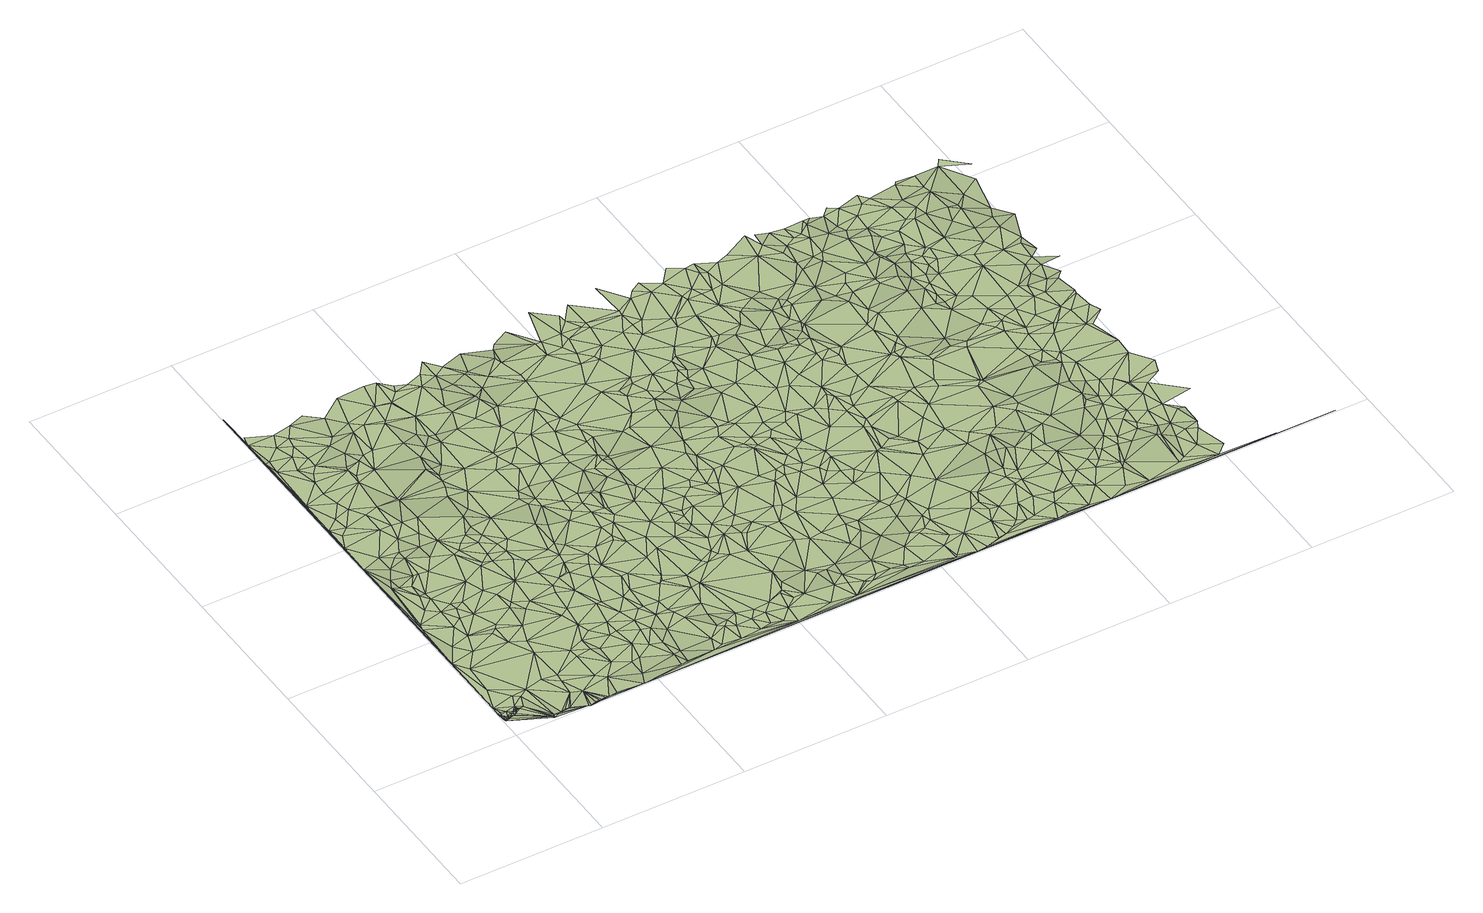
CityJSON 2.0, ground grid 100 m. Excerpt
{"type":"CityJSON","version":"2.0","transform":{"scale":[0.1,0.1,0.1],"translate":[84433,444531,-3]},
"CityObjects":{
"terrain1":{"type":"TINRelief","geometry":[{"type":"CompositeSurface","lod":"2","boundaries":[[[0,1,2]],[[3,0,2]],[[4,1,0]],[[5,6,1]],[[4,0,3]],[[4,5,1]],[[6,7,1]],[[8,3,2]],[[8,4,3]],[[9,6,5]],[[10,7,6]],[[9,5,4]],[[11,8,2]],[[9,10,6]],[[8,9,4]],[[12,11,2]],[[13,7,10]],[[14,9,8]],[[15,10,9]],[[11,14,8]],[[16,7,13]],[[15,9,14]],[[17,14,11]],[[17,11,12]],[[17,15,14]],[[18,17,12]],[[19,10,15]],[[19,13,10]],[[18,15,17]],[[16,13,19]],[[20,18,12]],[[21,15,18]],[[22,20,12]],[[20,21,18]],[[23,15,21]],[[23,19,15]],[[22,21,20]],[[24,21,22]],[[25,21,24]],[[25,23,21]],[[16,19,26]],[[27,19,23]],[[28,25,24]],[[27,23,25]],[[29,12,2]],[[30,25,28]],[[31,27,25]],[[30,31,25]],[[26,19,27]],[[32,30,28]],[[33,27,31]],[[32,31,30]],[[34,33,31]],[[29,22,12]],[[34,31,32]],[[26,27,33]],[[35,32,28]],[[36,33,34]],[[37,16,38]],[[39,34,32]],[[26,33,36]],[[40,16,26]],[[29,24,22]],[[36,34,39]],[[40,38,16]],[[35,39,32]],[[41,36,39]],[[29,28,24]],[[26,36,41]],[[35,41,39]],[[26,41,42]],[[42,41,35]],[[29,2,43]],[[29,35,28]],[[44,26,42]],[[45,37,38]],[[29,42,35]],[[44,40,26]],[[46,42,29]],[[47,38,40]],[[44,42,48]],[[48,42,46]],[[45,38,47]],[[49,16,37]],[[46,29,43]],[[48,46,43]],[[44,47,40]],[[50,48,43]],[[45,51,37]],[[52,37,53]],[[44,48,47]],[[54,48,50]],[[55,48,54]],[[51,53,37]],[[55,47,48]],[[56,55,54]],[[52,49,37]],[[57,50,43]],[[56,58,55]],[[57,54,50]],[[59,52,53]],[[60,58,56]],[[61,52,59]],[[62,47,55]],[[61,63,52]],[[64,60,56]],[[62,55,58]],[[65,53,51]],[[56,54,57]],[[66,45,47]],[[67,51,45]],[[62,58,60]],[[64,56,57]],[[62,60,64]],[[59,53,65]],[[68,47,62]],[[61,69,63]],[[52,63,49]],[[70,69,61]],[[70,61,59]],[[66,47,68]],[[65,51,71]],[[64,57,72]],[[62,64,72]],[[66,67,45]],[[73,68,62]],[[69,74,63]],[[59,65,75]],[[63,76,49]],[[72,57,77]],[[78,16,49]],[[79,76,63]],[[79,63,74]],[[70,59,75]],[[67,71,51]],[[70,80,69]],[[73,81,68]],[[82,77,83]],[[80,74,69]],[[73,62,72]],[[72,77,82]],[[83,77,84]],[[77,85,84]],[[82,83,86]],[[87,79,74]],[[66,68,81]],[[83,84,86]],[[72,82,88]],[[82,86,88]],[[76,89,49]],[[90,75,65]],[[88,86,84]],[[91,65,71]],[[88,84,85]],[[70,75,92]],[[72,88,93]],[[80,94,74]],[[95,49,96]],[[93,88,85]],[[70,97,80]],[[87,74,94]],[[96,49,98]],[[79,99,76]],[[93,85,100]],[[72,93,101]],[[70,92,97]],[[87,99,79]],[[98,49,89]],[[102,65,91]],[[90,65,102]],[[93,100,101]],[[103,100,85]],[[103,72,101]],[[104,73,72]],[[91,71,67]],[[90,92,75]],[[104,81,73]],[[99,89,76]],[[103,101,100]],[[105,95,96]],[[87,94,106]],[[66,107,67]],[[108,97,92]],[[87,106,99]],[[109,72,103]],[[108,92,90]],[[95,110,49]],[[111,66,81]],[[98,89,112]],[[91,67,113]],[[80,114,94]],[[105,115,95]],[[80,97,114]],[[109,104,72]],[[67,107,113]],[[99,116,89]],[[117,106,94]],[[118,81,104]],[[119,103,85]],[[102,91,113]],[[120,96,98]],[[109,103,121]],[[120,105,96]],[[111,107,66]],[[122,123,95]],[[112,89,116]],[[122,95,115]],[[99,106,116]],[[111,81,118]],[[124,98,112]],[[108,114,97]],[[90,102,125]],[[119,121,103]],[[108,90,126]],[[114,117,94]],[[123,110,95]],[[117,116,106]],[[120,115,105]],[[124,112,116]],[[102,113,125]],[[127,98,124]],[[119,109,121]],[[128,123,122]],[[110,78,49]],[[129,122,115]],[[130,104,109]],[[120,98,127]],[[130,118,104]],[[131,90,125]],[[131,126,90]],[[108,126,114]],[[132,116,117]],[[123,133,110]],[[134,124,116]],[[111,118,135]],[[136,113,107]],[[128,137,123]],[[111,138,107]],[[128,122,129]],[[139,133,123]],[[120,140,115]],[[129,115,140]],[[125,113,141]],[[139,123,137]],[[130,135,118]],[[134,116,132]],[[134,127,124]],[[142,110,133]],[[119,143,109]],[[144,111,135]],[[114,145,117]],[[130,109,146]],[[131,125,147]],[[132,117,145]],[[142,148,110]],[[125,141,147]],[[149,120,127]],[[146,109,143]],[[141,113,136]],[[138,136,107]],[[130,150,135]],[[149,140,120]],[[139,151,133]],[[144,138,111]],[[144,135,150]],[[126,152,114]],[[142,133,153]],[[110,148,78]],[[154,127,134]],[[155,147,141]],[[129,140,156]],[[153,133,151]],[[157,126,131]],[[142,158,148]],[[159,149,127]],[[134,132,160]],[[157,131,147]],[[139,161,151]],[[162,128,129]],[[149,156,140]],[[162,137,128]],[[114,152,145]],[[159,127,154]],[[155,141,136]],[[132,145,160]],[[142,153,158]],[[130,163,150]],[[164,144,150]],[[157,147,155]],[[154,134,160]],[[165,138,144]],[[157,152,126]],[[146,143,166]],[[167,168,148]],[[159,156,149]],[[130,146,163]],[[169,139,137]],[[119,170,143]],[[161,171,151]],[[162,129,156]],[[165,144,164]],[[167,148,158]],[[153,151,172]],[[169,161,139]],[[172,151,171]],[[145,173,160]],[[155,136,174]],[[175,145,152]],[[175,173,145]],[[138,174,136]],[[164,150,163]],[[159,154,176]],[[146,166,163]],[[177,158,153]],[[176,154,160]],[[162,169,137]],[[173,178,160]],[[165,179,138]],[[177,153,172]],[[169,171,161]],[[159,180,156]],[[143,181,166]],[[182,175,152]],[[157,182,152]],[[183,155,174]],[[157,155,184]],[[185,173,175]],[[165,164,179]],[[167,158,186]],[[177,186,158]],[[159,176,180]],[[187,162,156]],[[185,175,182]],[[164,163,188]],[[189,160,178]],[[190,163,166]],[[143,170,181]],[[184,155,183]],[[191,178,173]],[[138,192,174]],[[187,156,180]],[[164,188,179]],[[185,191,173]],[[157,193,182]],[[194,171,169]],[[195,172,171]],[[138,179,192]],[[196,169,162]],[[190,166,181]],[[195,177,172]],[[197,170,119]],[[198,176,160]],[[167,186,199]],[[191,189,178]],[[200,157,184]],[[188,163,201]],[[183,174,202]],[[195,186,177]],[[203,185,182]],[[194,204,171]],[[198,160,189]],[[190,201,163]],[[196,162,205]],[[206,193,157]],[[200,206,157]],[[187,205,162]],[[203,182,193]],[[179,188,207]],[[202,174,192]],[[196,208,169]],[[209,191,185]],[[195,171,204]],[[184,183,202]],[[181,170,210]],[[194,169,208]],[[211,189,191]],[[190,181,212]],[[203,209,185]],[[188,201,207]],[[213,180,176]],[[214,192,179]],[[200,184,215]],[[196,205,208]],[[209,211,191]],[[181,210,216]],[[211,217,189]],[[184,202,215]],[[218,199,186]],[[190,212,219]],[[206,203,193]],[[194,208,204]],[[212,181,216]],[[190,219,201]],[[214,179,207]],[[218,186,195]],[[198,189,217]],[[202,192,220]],[[197,210,170]],[[214,220,192]],[[213,176,198]],[[221,187,180]],[[207,201,219]],[[203,222,209]],[[209,222,211]],[[212,216,223]],[[205,224,208]],[[208,224,204]],[[215,202,225]],[[197,216,210]],[[200,215,226]],[[212,223,219]],[[200,227,206]],[[221,205,187]],[[228,217,211]],[[206,229,203]],[[230,202,220]],[[214,207,231]],[[215,225,232]],[[214,233,220]],[[195,204,234]],[[228,198,217]],[[205,235,224]],[[218,236,199]],[[207,219,237]],[[228,211,222]],[[213,238,180]],[[203,229,222]],[[236,239,199]],[[225,202,230]],[[215,232,226]],[[204,224,234]],[[218,195,234]],[[200,226,227]],[[237,219,223]],[[214,231,233]],[[213,198,240]],[[231,207,237]],[[241,180,238]],[[242,223,216]],[[226,232,225]],[[240,198,228]],[[230,220,233]],[[206,227,229]],[[221,180,241]],[[242,216,197]],[[234,224,235]],[[231,243,233]],[[231,237,243]],[[197,119,244]],[[245,235,205]],[[226,225,246]],[[218,247,236]],[[246,225,230]],[[218,234,247]],[[248,213,240]],[[249,237,223]],[[248,240,228]],[[228,222,250]],[[221,251,205]],[[243,252,233]],[[222,229,250]],[[248,238,213]],[[253,223,242]],[[254,242,197]],[[255,243,237]],[[230,233,256]],[[227,257,229]],[[249,223,253]],[[258,234,235]],[[226,259,227]],[[251,245,205]],[[248,241,238]],[[249,260,237]],[[255,252,243]],[[255,237,260]],[[256,233,252]],[[261,221,241]],[[246,230,262]],[[226,246,259]],[[227,263,257]],[[254,197,264]],[[258,247,234]],[[265,221,261]],[[257,250,229]],[[230,256,262]],[[227,259,263]],[[266,236,247]],[[265,251,221]],[[267,242,254]],[[268,253,242]],[[258,235,269]],[[248,228,270]],[[265,261,271]],[[246,262,259]],[[245,269,235]],[[261,241,272]],[[273,256,252]],[[272,241,248]],[[228,250,274]],[[257,275,250]],[[265,271,251]],[[255,276,252]],[[273,262,256]],[[268,242,267]],[[277,260,249]],[[267,254,264]],[[277,249,253]],[[273,252,276]],[[259,278,263]],[[271,261,272]],[[263,279,257]],[[268,280,253]],[[259,262,278]],[[281,247,258]],[[228,274,270]],[[282,255,260]],[[251,283,245]],[[271,283,251]],[[257,279,275]],[[281,266,247]],[[277,253,280]],[[258,269,284]],[[275,285,250]],[[248,270,286]],[[268,267,287]],[[288,267,264]],[[268,287,280]],[[289,262,273]],[[245,290,269]],[[281,258,284]],[[283,290,245]],[[282,276,255]],[[272,248,291]],[[282,260,277]],[[292,278,262]],[[274,250,285]],[[273,276,293]],[[264,197,244]],[[288,287,267]],[[271,294,283]],[[295,263,278]],[[271,272,294]],[[248,286,291]],[[288,264,296]],[[275,279,285]],[[297,293,276]],[[295,279,263]],[[298,280,287]],[[277,280,298]],[[270,274,299]],[[289,273,293]],[[282,297,276]],[[283,300,290]],[[298,287,288]],[[284,269,301]],[[302,292,262]],[[270,299,286]],[[283,294,300]],[[302,262,289]],[[274,285,299]],[[290,301,269]],[[281,303,266]],[[304,281,284]],[[305,288,296]],[[292,306,278]],[[298,288,305]],[[297,307,293]],[[308,285,279]],[[306,295,278]],[[286,299,309]],[[300,294,310]],[[311,277,298]],[[311,282,277]],[[282,307,297]],[[300,301,290]],[[272,312,294]],[[304,284,301]],[[299,285,313]],[[272,291,314]],[[296,264,244]],[[300,310,301]],[[304,315,281]],[[308,313,285]],[[305,296,316]],[[302,306,292]],[[317,291,286]],[[318,289,293]],[[298,305,319]],[[320,308,279]],[[317,286,309]],[[311,307,282]],[[320,279,295]],[[272,314,312]],[[294,321,310]],[[318,293,307]],[[281,322,303]],[[311,298,319]],[[281,315,322]],[[304,301,315]],[[296,323,316]],[[324,309,299]],[[306,325,295]],[[305,316,326]],[[302,325,306]],[[302,289,327]],[[319,305,326]],[[324,299,313]],[[312,321,294]],[[314,291,328]],[[329,313,308]],[[317,328,291]],[[325,320,295]],[[320,329,308]],[[310,330,301]],[[327,289,318]],[[296,244,323]],[[326,316,323]],[[315,331,322]],[[302,327,325]],[[311,332,307]],[[311,319,333]],[[310,321,330]],[[329,334,313]],[[335,317,309]],[[315,301,336]],[[318,307,337]],[[319,326,333]],[[325,338,320]],[[324,313,334]],[[339,329,320]],[[331,340,322]],[[335,309,324]],[[335,328,317]],[[341,314,328]],[[341,312,314]],[[315,336,331]],[[339,320,338]],[[326,323,342]],[[337,307,332]],[[301,330,343]],[[344,334,329]],[[345,327,318]],[[339,344,329]],[[346,325,327]],[[347,340,331]],[[333,326,342]],[[336,301,343]],[[323,244,342]],[[348,321,312]],[[339,338,349]],[[346,338,325]],[[341,328,335]],[[345,318,337]],[[321,350,330]],[[311,351,332]],[[347,331,336]],[[344,352,334]],[[339,349,353]],[[311,333,354]],[[339,353,344]],[[346,327,345]],[[355,312,341]],[[356,324,334]],[[357,244,119]],[[348,350,321]],[[358,349,338]],[[333,342,359]],[[335,324,360]],[[344,353,352]],[[337,332,361]],[[355,348,312]],[[356,334,352]],[[345,337,361]],[[346,358,338]],[[358,353,349]],[[311,354,351]],[[333,359,362]],[[363,336,343]],[[364,341,335]],[[347,336,365]],[[366,342,244]],[[332,367,361]],[[359,342,368]],[[360,324,356]],[[369,343,330]],[[346,345,370]],[[371,330,350]],[[332,351,367]],[[372,352,353]],[[333,362,354]],[[373,335,360]],[[374,368,342]],[[362,359,368]],[[364,355,341]],[[345,361,375]],[[370,345,376]],[[364,335,373]],[[369,363,343]],[[348,377,350]],[[345,375,376]],[[363,378,336]],[[356,352,372]],[[336,378,365]],[[346,370,379]],[[358,380,353]],[[346,381,358]],[[362,368,374]],[[369,330,371]],[[374,342,366]],[[377,371,350]],[[380,372,353]],[[362,374,382]],[[346,379,381]],[[383,361,367]],[[354,362,382]],[[370,376,384]],[[385,378,363]],[[376,375,384]],[[383,367,351]],[[386,377,348]],[[387,356,372]],[[385,363,369]],[[375,361,383]],[[378,388,365]],[[366,244,389]],[[370,390,379]],[[370,384,390]],[[391,348,355]],[[392,360,356]],[[358,393,380]],[[351,354,394]],[[392,373,360]],[[358,381,395]],[[396,364,373]],[[358,395,393]],[[386,371,377]],[[392,356,387]],[[391,355,364]],[[383,351,394]],[[384,375,397]],[[379,398,381]],[[387,372,399]],[[390,398,379]],[[400,388,378]],[[380,399,372]],[[391,386,348]],[[401,382,374]],[[385,402,378]],[[354,382,401]],[[375,383,397]],[[385,369,403]],[[403,369,371]],[[386,403,371]],[[380,393,399]],[[390,384,404]],[[374,366,405]],[[406,394,354]],[[407,387,399]],[[408,364,396]],[[402,400,378]],[[392,387,407]],[[396,373,409]],[[395,381,410]],[[409,373,392]],[[384,397,404]],[[390,404,398]],[[385,403,402]],[[398,411,381]],[[408,391,364]],[[383,394,412]],[[406,354,401]],[[397,383,413]],[[407,399,414]],[[401,374,415]],[[410,381,411]],[[374,405,415]],[[392,407,416]],[[398,404,411]],[[417,400,402]],[[413,383,412]],[[418,412,394]],[[395,419,393]],[[407,414,416]],[[366,389,405]],[[399,393,419]],[[420,408,396]],[[421,402,403]],[[396,409,422]],[[423,392,416]],[[395,410,419]],[[391,424,386]],[[386,425,403]],[[409,392,423]],[[426,404,397]],[[421,417,402]],[[417,427,400]],[[428,397,413]],[[420,391,408]],[[406,429,394]],[[418,394,430]],[[420,396,431]],[[431,396,422]],[[410,411,432]],[[433,413,412]],[[409,423,422]],[[434,405,389]],[[433,412,418]],[[426,397,428]],[[401,415,435]],[[435,415,405]],[[406,401,429]],[[414,399,436]],[[424,425,386]],[[425,421,403]],[[437,411,404]],[[420,424,391]],[[416,414,436]],[[428,413,433]],[[438,405,434]],[[430,394,429]],[[438,435,405]],[[410,432,439]],[[440,417,421]],[[410,439,419]],[[423,416,441]],[[401,435,442]],[[426,437,404]],[[434,389,443]],[[433,418,430]],[[436,399,419]],[[440,427,417]],[[437,432,411]],[[422,423,441]],[[431,422,441]],[[389,444,443]],[[438,434,443]],[[438,442,435]],[[389,445,444]],[[446,429,401]],[[447,421,425]],[[446,401,442]],[[448,421,447]],[[416,436,441]],[[448,440,421]],[[449,439,432]],[[357,389,244]],[[437,449,432]],[[433,430,450]],[[426,428,451]],[[428,433,452]],[[443,444,445]],[[453,419,439]],[[438,443,454]],[[420,431,455]],[[430,429,450]],[[456,427,440]],[[420,457,424]],[[426,451,437]],[[453,439,449]],[[443,445,454]],[[458,442,438]],[[446,450,429]],[[437,459,449]],[[433,450,452]],[[448,456,440]],[[436,419,460]],[[461,445,389]],[[424,457,425]],[[431,441,462]],[[453,460,419]],[[458,438,454]],[[428,452,451]],[[463,441,436]],[[437,451,459]],[[464,446,442]],[[453,449,465]],[[465,449,459]],[[447,425,466]],[[467,454,445]],[[448,447,466]],[[446,468,450]],[[420,455,457]],[[431,462,455]],[[462,441,463]],[[458,469,442]],[[452,450,470]],[[464,442,469]],[[446,471,468]],[[464,471,446]],[[453,472,460]],[[448,473,456]],[[453,465,472]],[[458,454,467]],[[451,474,459]],[[463,436,475]],[[476,436,460]],[[470,450,468]],[[465,459,474]],[[461,467,445]],[[456,473,477]],[[465,474,472]],[[476,460,472]],[[457,478,425]],[[475,436,476]],[[448,466,473]],[[451,452,479]],[[425,478,466]],[[458,467,480]],[[451,481,474]],[[479,452,470]],[[482,471,464]],[[462,463,483]],[[484,461,389]],[[470,468,485]],[[473,486,477]],[[487,468,471]],[[483,463,475]],[[480,467,461]],[[488,464,469]],[[451,479,481]],[[489,469,458]],[[490,455,462]],[[472,474,491]],[[479,470,485]],[[476,472,492]],[[482,487,471]],[[475,476,493]],[[494,458,480]],[[482,464,488]],[[495,455,490]],[[473,496,486]],[[473,466,496]],[[480,461,497]],[[455,498,457]],[[488,469,489]],[[490,462,499]],[[500,485,468]],[[494,489,458]],[[462,483,499]],[[472,491,492]],[[481,501,474]],[[487,500,468]],[[502,496,466]],[[495,498,455]],[[476,503,493]],[[475,493,504]],[[466,478,505]],[[457,506,478]],[[479,507,481]],[[508,482,488]],[[509,479,485]],[[494,480,497]],[[483,475,504]],[[495,490,510]],[[508,487,482]],[[484,389,357]],[[502,466,505]],[[474,501,491]],[[508,488,489]],[[476,492,503]],[[457,498,506]],[[509,507,479]],[[490,499,511]],[[483,504,499]],[[481,507,501]],[[510,490,511]],[[484,497,461]],[[495,510,498]],[[512,496,502]],[[505,478,513]],[[514,509,485]],[[504,493,515]],[[516,485,500]],[[513,478,506]],[[491,517,492]],[[518,502,505]],[[493,503,515]],[[509,519,507]],[[514,485,516]],[[512,520,496]],[[521,489,494]],[[501,517,491]],[[518,512,502]],[[522,494,497]],[[523,511,499]],[[504,524,499]],[[525,487,508]],[[519,501,507]],[[526,508,489]],[[514,519,509]],[[527,492,517]],[[525,500,487]],[[505,513,528]],[[523,499,529]],[[510,511,530]],[[531,517,501]],[[518,505,528]],[[504,515,524]],[[503,492,532]],[[524,529,499]],[[510,530,498]],[[513,506,528]],[[533,521,494]],[[522,497,484]],[[526,489,521]],[[531,527,517]],[[527,532,492]],[[530,511,523]],[[519,534,501]],[[515,503,535]],[[533,494,522]],[[514,536,519]],[[531,501,534]],[[518,537,512]],[[512,538,520]],[[498,539,506]],[[540,516,500]],[[503,532,535]],[[541,508,526]],[[536,534,519]],[[542,514,516]],[[523,529,543]],[[541,525,508]],[[544,527,531]],[[512,545,538]],[[522,484,546]],[[537,545,512]],[[542,536,514]],[[530,523,543]],[[539,528,506]],[[518,528,547]],[[544,531,534]],[[524,548,529]],[[530,539,498]],[[533,549,521]],[[540,500,525]],[[542,516,550]],[[518,547,537]],[[551,524,515]],[[484,357,546]],[[536,552,534]],[[543,529,548]],[[551,515,535]],[[527,553,532]],[[550,516,554]],[[533,522,555]],[[526,521,556]],[[554,516,540]],[[552,544,534]],[[544,557,527]],[[556,521,549]],[[533,555,549]],[[537,558,545]],[[522,546,559]],[[530,543,560]],[[561,535,532]],[[562,548,524]],[[557,553,527]],[[537,547,558]],[[542,563,536]],[[543,548,564]],[[547,528,565]],[[545,558,566]],[[542,550,567]],[[541,526,568]],[[563,552,536]],[[559,546,357]],[[539,565,528]],[[551,562,524]],[[522,559,555]],[[549,555,569]],[[530,570,539]],[[541,571,525]],[[552,572,544]],[[560,543,564]],[[556,549,569]],[[567,550,554]],[[572,557,544]],[[530,560,570]],[[526,556,568]],[[561,532,553]],[[573,554,540]],[[551,535,561]],[[562,564,548]],[[574,540,525]],[[542,567,563]],[[569,555,559]],[[541,568,571]],[[563,572,552]],[[573,540,575]],[[576,560,564]],[[573,567,554]],[[577,559,357]],[[578,553,557]],[[556,569,579]],[[547,580,558]],[[581,357,119]],[[574,525,571]],[[572,578,557]],[[576,570,560]],[[568,556,579]],[[539,582,565]],[[575,540,574]],[[583,564,562]],[[547,565,580]],[[558,584,566]],[[583,576,564]],[[585,539,570]],[[576,586,570]],[[587,562,551]],[[561,553,588]],[[585,582,539]],[[589,559,577]],[[578,588,553]],[[583,586,576]],[[587,551,561]],[[590,569,559]],[[565,582,591]],[[586,585,570]],[[558,580,584]],[[592,578,572]],[[583,562,587]],[[590,579,569]],[[563,593,572]],[[568,594,571]],[[573,595,567]],[[595,563,567]],[[580,565,591]],[[573,575,595]],[[574,571,594]],[[596,589,577]],[[597,568,579]],[[598,559,589]],[[575,574,595]],[[592,588,578]],[[593,592,572]],[[599,591,582]],[[599,580,591]],[[600,586,583]],[[601,587,561]],[[601,561,588]],[[590,559,598]],[[577,357,602]],[[600,585,586]],[[597,594,568]],[[585,603,582]],[[598,589,596]],[[595,574,594]],[[604,583,587]],[[605,588,592]],[[606,584,580]],[[563,607,593]],[[608,599,582]],[[609,579,590]],[[595,607,563]],[[606,580,599]],[[593,605,592]],[[609,597,579]],[[606,610,584]],[[598,596,611]],[[600,583,612]],[[608,582,603]],[[613,587,601]],[[596,577,602]],[[612,583,604]],[[614,590,598]],[[601,588,615]],[[615,588,605]],[[604,587,613]],[[600,616,585]],[[616,603,585]],[[598,611,617]],[[593,618,605]],[[614,619,590]],[[596,620,611]],[[621,595,594]],[[614,598,622]],[[623,607,595]],[[609,590,619]],[[621,594,597]],[[622,598,617]],[[624,606,599]],[[621,623,595]],[[624,599,608]],[[593,625,618]],[[614,622,619]],[[600,612,616]],[[608,603,626]],[[593,607,625]],[[617,611,620]],[[609,619,627]],[[627,619,622]],[[628,607,623]],[[629,604,613]],[[629,612,604]],[[630,628,623]],[[605,618,631]],[[613,601,632]],[[615,605,633]],[[624,634,606]],[[596,602,620]],[[635,616,612]],[[626,603,636]],[[632,601,615]],[[616,636,603]],[[630,623,637]],[[622,617,638]],[[637,623,621]],[[628,639,607]],[[617,620,638]],[[633,605,631]],[[639,625,607]],[[625,640,618]],[[609,641,597]],[[642,608,626]],[[629,643,612]],[[629,613,632]],[[644,628,630]],[[643,635,612]],[[618,640,631]],[[635,636,616]],[[624,645,634]],[[615,633,646]],[[609,627,641]],[[642,624,608]],[[638,620,647]],[[632,615,646]],[[648,625,639]],[[644,630,637]],[[627,622,649]],[[648,640,625]],[[650,626,636]],[[602,357,651]],[[647,620,602]],[[633,631,640]],[[637,621,652]],[[621,597,653]],[[642,626,650]],[[622,638,649]],[[624,654,645]],[[629,655,643]],[[648,656,640]],[[633,640,656]],[[635,657,636]],[[629,632,658]],[[643,657,635]],[[638,647,659]],[[629,658,655]],[[642,654,624]],[[628,660,639]],[[644,660,628]],[[627,661,641]],[[597,641,662]],[[627,649,661]],[[652,621,653]],[[647,602,663]],[[664,646,633]],[[665,648,639]],[[644,637,666]],[[650,636,667]],[[638,659,649]],[[668,643,655]],[[637,652,669]],[[670,632,646]],[[659,647,663]],[[597,662,653]],[[657,667,636]],[[648,671,656]],[[672,642,650]],[[633,656,673]],[[668,657,643]],[[672,654,642]],[[655,658,674]],[[675,658,632]],[[663,602,676]],[[677,650,667]],[[672,650,677]],[[644,666,660]],[[641,661,678]],[[649,659,679]],[[670,646,664]],[[665,639,660]],[[661,649,679]],[[652,653,669]],[[665,671,648]],[[637,669,666]],[[670,675,632]],[[680,664,633]],[[675,674,658]],[[602,681,676]],[[668,682,657]],[[683,668,655]],[[657,682,667]],[[683,655,674]],[[659,663,684]],[[641,678,662]],[[671,673,656]],[[680,633,673]],[[659,684,679]],[[672,685,654]],[[661,679,686]],[[661,686,678]],[[654,685,687]],[[677,667,688]],[[672,677,688]],[[663,676,681]],[[682,689,667]],[[690,674,675]],[[683,674,690]],[[678,691,662]],[[672,688,692]],[[693,682,668]],[[694,688,667]],[[684,663,695]],[[696,670,664]],[[669,653,697]],[[670,698,675]],[[672,692,685]],[[602,651,681]],[[689,699,667]],[[690,675,698]],[[678,686,700]],[[701,666,669]],[[701,660,666]],[[683,693,668]],[[702,664,680]],[[663,681,695]],[[693,689,682]],[[665,703,671]],[[662,704,653]],[[684,705,679]],[[665,660,703]],[[678,700,691]],[[686,679,706]],[[696,664,702]],[[699,694,667]],[[683,690,707]],[[696,698,670]],[[707,690,698]],[[662,691,704]],[[697,653,704]],[[692,688,708]],[[694,708,688]],[[701,703,660]],[[692,709,685]],[[684,695,710]],[[693,699,689]],[[671,703,711]],[[686,712,700]],[[713,702,680]],[[714,683,707]],[[715,693,683]],[[716,673,671]],[[696,713,698]],[[684,710,705]],[[692,708,709]],[[696,702,713]],[[679,705,706]],[[714,715,683]],[[691,700,704]],[[717,707,698]],[[680,673,716]],[[686,718,712]],[[717,698,713]],[[686,706,718]],[[701,711,703]],[[719,695,681]],[[714,707,717]],[[720,694,699]],[[700,712,704]],[[669,697,721]],[[715,722,693]],[[697,704,723]],[[724,708,694]],[[701,669,721]],[[719,681,651]],[[724,709,708]],[[671,711,725]],[[693,726,699]],[[710,695,719]],[[713,680,716]],[[722,726,693]],[[714,727,715]],[[701,728,711]],[[726,720,699]],[[715,727,722]],[[729,705,710]],[[716,671,725]],[[729,710,719]],[[704,712,730]],[[697,723,721]],[[731,726,722]],[[732,706,705]],[[727,731,722]],[[704,730,723]],[[718,733,712]],[[732,718,706]],[[714,717,734]],[[717,713,735]],[[736,694,720]],[[711,728,737]],[[732,705,729]],[[738,719,651]],[[736,724,694]],[[711,737,725]],[[714,734,727]],[[733,730,712]],[[701,739,728]],[[740,718,732]],[[741,729,719]],[[740,733,718]],[[726,742,720]],[[713,716,743]],[[701,721,739]],[[731,742,726]],[[732,729,744]],[[716,725,745]],[[713,743,735]],[[746,723,730]],[[727,747,731]],[[741,744,729]],[[746,721,723]],[[736,748,724]],[[738,651,749]],[[750,719,738]],[[716,745,751]],[[741,719,750]],[[736,720,742]],[[737,752,725]],[[717,753,734]],[[737,728,754]],[[740,755,733]],[[745,725,756]],[[717,735,753]],[[755,730,733]],[[743,716,751]],[[727,734,747]],[[757,740,732]],[[731,747,742]],[[741,758,744]],[[751,745,756]],[[759,732,744]],[[756,725,760]],[[746,730,755]],[[581,651,357]],[[728,739,754]],[[725,752,760]],[[737,754,752]],[[761,758,741]],[[743,751,762]],[[757,755,740]],[[763,721,746]],[[759,744,758]],[[751,756,762]],[[750,738,749]],[[761,741,750]],[[757,732,759]],[[764,739,721]],[[736,765,748]],[[764,721,763]],[[743,766,735]],[[767,747,734]],[[746,755,768]],[[753,767,734]],[[743,762,766]],[[759,758,769]],[[761,769,758]],[[736,742,770]],[[747,771,742]],[[772,754,739]],[[763,746,768]],[[764,772,739]],[[753,735,773]],[[774,750,749]],[[761,750,774]],[[773,735,766]],[[757,768,755]],[[760,752,775]],[[772,776,754]],[[756,760,777]],[[742,771,770]],[[762,756,777]],[[736,778,765]],[[736,779,778]],[[767,780,747]],[[736,770,779]],[[753,781,767]],[[759,769,782]],[[754,783,752]],[[761,784,769]],[[761,774,784]],[[757,759,782]],[[749,651,785]],[[753,773,781]],[[776,783,754]],[[747,786,771]],[[777,760,775]],[[781,780,767]],[[783,775,752]],[[782,769,784]],[[774,749,787]],[[788,778,779]],[[766,762,789]],[[770,771,790]],[[788,779,770]],[[791,764,763]],[[778,792,793]],[[757,794,768]],[[747,780,795]],[[791,763,768]],[[774,796,784]],[[797,772,764]],[[757,782,798]],[[797,776,772]],[[788,792,778]],[[747,795,786]],[[762,777,789]],[[788,770,790]],[[782,784,799]],[[773,766,800]],[[771,786,790]],[[781,773,801]],[[757,798,794]],[[799,784,796]],[[777,775,802]],[[783,802,775]],[[781,803,780]],[[788,804,792]],[[805,782,799]],[[774,806,796]],[[805,798,782]],[[807,783,776]],[[808,768,794]],[[774,787,806]],[[790,786,809]],[[788,790,810]],[[780,803,795]],[[797,764,791]],[[766,789,800]],[[773,800,801]],[[804,811,792]],[[791,768,808]],[[781,801,803]],[[788,810,804]],[[799,796,812]],[[797,813,776]],[[749,785,787]],[[810,790,809]],[[805,799,814]],[[795,815,786]],[[804,816,811]],[[798,817,794]],[[807,776,813]],[[805,817,798]],[[818,777,802]],[[799,812,814]],[[809,786,815]],[[819,789,777]],[[810,816,804]],[[796,806,812]],[[795,803,815]],[[820,802,783]],[[808,794,821]],[[794,817,821]],[[822,787,823]],[[816,824,811]],[[825,803,801]],[[819,777,818]],[[810,809,826]],[[822,806,787]],[[805,814,827]],[[810,828,816]],[[814,812,829]],[[791,808,830]],[[825,801,800]],[[805,827,817]],[[808,821,831]],[[821,817,831]],[[800,789,832]],[[807,820,783]],[[819,833,789]],[[823,787,785]],[[834,785,651]],[[809,815,835]],[[832,789,833]],[[827,814,829]],[[812,806,836]],[[816,828,824]],[[797,791,837]],[[829,812,836]],[[818,802,838]],[[839,822,823]],[[797,840,813]],[[810,826,828]],[[841,815,803]],[[809,835,826]],[[836,806,822]],[[830,808,842]],[[837,791,830]],[[838,802,820]],[[808,831,842]],[[825,843,803]],[[825,800,844]],[[817,845,831]],[[846,833,819]],[[839,823,847]],[[797,837,840]],[[827,845,817]],[[844,800,832]],[[843,841,803]],[[846,848,833]],[[847,823,785]],[[824,828,849]],[[832,833,848]],[[850,827,829]],[[807,813,851]],[[840,851,813]],[[850,829,836]],[[841,852,815]],[[836,822,853]],[[839,853,822]],[[815,852,835]],[[825,844,843]],[[826,854,828]],[[855,846,819]],[[842,831,856]],[[837,857,840]],[[856,831,845]],[[840,857,851]],[[830,842,858]],[[819,818,859]],[[860,832,848]],[[828,854,849]],[[860,844,832]],[[855,848,846]],[[861,826,835]],[[837,830,858]],[[818,838,862]],[[807,863,820]],[[839,847,864]],[[841,865,852]],[[850,836,853]],[[843,865,841]],[[807,851,863]],[[861,866,826]],[[838,820,862]],[[839,864,853]],[[826,866,854]],[[827,867,845]],[[860,848,855]],[[868,844,860]],[[818,862,859]],[[869,843,844]],[[858,842,856]],[[855,819,870]],[[850,867,827]],[[837,871,857]],[[847,785,872]],[[857,871,851]],[[873,835,852]],[[870,819,859]],[[874,856,845]],[[868,869,844]],[[864,847,875]],[[820,876,862]],[[877,865,843]],[[837,858,871]],[[863,876,820]],[[850,853,878]],[[861,835,879]],[[880,860,855]],[[847,872,875]],[[881,852,865]],[[868,860,880]],[[874,845,882]],[[864,883,853]],[[869,877,843]],[[867,882,845]],[[859,862,884]],[[879,835,873]],[[876,884,862]],[[863,851,885]],[[886,873,852]],[[866,887,854]],[[850,878,867]],[[851,871,885]],[[861,888,866]],[[889,869,868]],[[878,853,890]],[[864,875,883]],[[890,853,883]],[[881,865,877]],[[889,868,880]],[[881,886,852]],[[891,854,887]],[[859,884,892]],[[874,882,893]],[[861,879,888]],[[867,893,882]],[[892,884,876]],[[894,877,869]],[[888,887,866]],[[886,879,873]],[[889,894,869]],[[863,895,876]],[[870,859,896]],[[858,856,897]],[[878,898,867]],[[878,890,899]],[[867,898,893]],[[889,880,900]],[[874,897,856]],[[863,885,895]],[[899,890,883]],[[855,870,901]],[[859,892,896]],[[892,876,902]],[[880,855,901]],[[858,903,871]],[[889,900,894]],[[904,879,886]],[[894,905,877]],[[881,877,905]],[[876,895,902]],[[874,893,897]],[[881,904,886]],[[871,906,885]],[[907,887,888]],[[900,908,894]],[[880,909,900]],[[878,910,898]],[[911,895,885]],[[894,908,905]],[[881,905,904]],[[893,898,912]],[[870,896,901]],[[913,888,879]],[[904,914,879]],[[915,892,902]],[[915,896,892]],[[907,916,887]],[[880,901,909]],[[858,897,903]],[[900,909,908]],[[911,885,906]],[[871,903,906]],[[917,902,895]],[[907,888,913]],[[918,893,912]],[[897,893,918]],[[913,879,914]],[[911,917,895]],[[908,919,905]],[[905,920,904]],[[901,896,921]],[[915,921,896]],[[915,902,917]],[[909,919,908]],[[907,922,916]],[[904,920,914]],[[911,906,923]],[[907,913,922]],[[905,919,920]],[[911,923,917]],[[909,901,924]],[[925,921,915]],[[903,926,906]],[[915,917,927]],[[925,915,927]],[[913,928,922]],[[901,921,929]],[[909,930,919]],[[913,914,931]],[[909,924,930]],[[932,921,925]],[[931,914,920]],[[919,933,920]],[[934,924,901]],[[906,935,923]],[[906,926,936]],[[923,937,917]],[[925,927,938]],[[913,931,928]],[[927,917,939]],[[931,920,933]],[[932,929,921]],[[928,940,922]],[[919,941,933]],[[932,925,938]],[[906,936,935]],[[934,901,929]],[[930,924,934]],[[923,935,937]],[[917,937,939]],[[919,930,942]],[[919,942,941]],[[938,927,943]],[[927,939,943]],[[932,938,944]],[[931,945,928]],[[932,944,929]],[[931,933,945]],[[946,933,941]],[[934,929,947]],[[928,948,940]],[[938,943,949]],[[929,944,947]],[[938,949,944]],[[945,933,946]],[[930,934,950]],[[942,951,941]],[[928,945,948]],[[930,950,942]],[[934,947,952]],[[951,946,941]],[[940,953,954]],[[940,948,953]],[[934,952,955]],[[945,946,956]],[[944,957,947]],[[956,946,951]],[[934,955,950]],[[952,947,958]],[[942,959,951]],[[942,950,959]],[[955,952,958]],[[945,956,960]],[[956,951,960]],[[945,961,948]],[[959,962,951]],[[948,961,953]],[[960,951,962]],[[955,963,950]],[[963,959,950]],[[945,960,961]],[[963,962,959]],[[960,962,964]],[[960,964,961]],[[965,966,961]]]}]}
},
"vertices":[
[9,140,16],[5,150,16],[9,130,17],[13,140,17],[18,140,17],[10,160,16],[6,170,16],[4,210,15],[30,140,17],[28,160,16],[11,190,15],[39,140,17],[42,140,17],[22,220,15],[36,150,16],[40,160,16],[4,270,17],[47,150,17],[51,150,17],[54,210,15],[65,150,17],[61,160,16],[72,150,17],[73,180,16],[81,150,17],[82,170,16],[120,220,16],[96,190,16],[94,160,17],[275,30,8],[104,180,18],[100,180,17],[110,180,17],[101,190,18],[114,190,17],[142,190,16],[121,200,16],[8,750,15],[60,440,16],[121,190,17],[161,310,16],[134,190,16],[167,190,17],[284,20,5],[205,280,15],[76,660,13],[281,30,10],[262,320,15],[289,40,11],[4,1770,17],[314,30,7],[174,790,14],[16,1110,19],[91,890,13],[329,40,7],[343,40,7],[399,50,4],[519,10,4],[374,50,7],[195,1040,15],[403,50,6],[29,1160,18],[475,160,14],[56,1540,15],[412,50,5],[225,930,12],[482,590,15],[401,750,15],[392,350,14],[121,1260,18],[198,1200,16],[362,870,15],[551,130,14],[490,280,13],[162,1390,17],[265,1090,13],[93,1610,10],[530,0,6],[4,3400,13],[100,1520,15],[207,1330,17],[496,340,14],[568,10,7],[567,10,8],[598,0,12],[601,0,11],[589,10,11],[171,1490,17],[599,10,8],[147,1700,8],[360,1080,14],[401,900,13],[297,1180,13],[610,10,9],[204,1390,15],[12,2190,15],[10,2000,17],[284,1230,18],[137,1820,16],[225,1570,16],[627,10,12],[644,10,11],[422,930,13],[661,10,12],[690,220,12],[56,2110,15],[264,1570,15],[502,700,16],[358,1210,16],[745,170,12],[4,2910,18],[679,490,16],[219,1770,16],[554,840,15],[474,1360,17],[116,2160,16],[275,1740,11],[329,1560,16],[683,420,16],[903,0,14],[278,2040,16],[721,20,9],[100,2260,16],[18,2460,13],[269,1800,18],[576,1020,16],[519,1240,15],[327,1910,15],[187,2380,15],[215,2300,14],[834,270,15],[570,1160,16],[407,1670,14],[27,2820,15],[405,1790,7],[789,440,15],[804,790,16],[162,2500,14],[844,670,15],[173,2620,13],[279,2200,15],[651,960,12],[37,2920,15],[946,90,6],[787,530,16],[542,1610,16],[942,210,13],[608,1060,16],[8,3120,14],[360,2040,15],[841,410,17],[143,2770,13],[626,1440,15],[179,2890,15],[464,1890,16],[710,1010,14],[373,2230,16],[728,1210,17],[141,3010,15],[429,2030,15],[527,1780,13],[207,2690,16],[398,2480,15],[1030,350,16],[959,490,16],[868,590,16],[1004,220,14],[188,3120,14],[24,3190,14],[401,2610,15],[1183,30,16],[256,2750,14],[256,2830,13],[586,1630,15],[863,830,17],[649,1460,16],[531,2020,17],[234,2970,14],[627,1680,16],[1005,600,15],[531,2230,3],[1201,140,9],[709,1440,16],[883,1000,13],[902,1060,15],[716,1510,17],[253,3050,13],[525,2240,4],[1010,500,15],[693,1730,18],[1116,290,14],[726,1630,16],[1038,780,15],[824,1390,16],[415,2650,4],[431,2870,6],[417,2540,14],[1421,40,18],[770,1880,19],[318,3150,9],[887,1210,15],[1143,440,14],[990,950,16],[832,1480,13],[469,2760,10],[538,2530,16],[887,1340,16],[1155,530,13],[505,2650,13],[816,1560,15],[1234,40,17],[779,1680,16],[1193,260,17],[792,2100,7],[1120,640,14],[969,1100,14],[1250,150,8],[762,1780,14],[485,2930,7],[1205,420,13],[1074,780,14],[803,2370,19],[892,1570,15],[1280,350,18],[552,2680,17],[1049,1110,15],[1070,1210,13],[1083,1280,13],[908,1790,14],[1053,1360,13],[1146,1000,14],[1231,610,14],[1036,1120,15],[1211,750,13],[609,2890,18],[622,2690,17],[531,3090,18],[1293,510,14],[821,2170,19],[426,3180,19],[831,1930,14],[834,2230,17],[1462,140,19],[1269,610,14],[1996,10,15],[814,2650,18],[1192,1120,14],[627,2980,17],[915,2070,18],[1398,470,15],[1108,1600,15],[844,2500,6],[1283,790,13],[1427,390,17],[1485,60,18],[1372,600,14],[1300,920,16],[1114,1390,13],[700,2920,17],[1234,1200,15],[1379,510,15],[841,2280,22],[1252,1070,15],[1156,1340,17],[1618,50,17],[834,2350,26],[692,3210,15],[1594,200,15],[1554,230,15],[813,2860,21],[1143,1850,17],[908,2360,17],[1009,2260,18],[1345,920,16],[1174,1790,5],[1164,1550,18],[1464,740,13],[1580,460,15],[1307,1230,16],[1297,1520,16],[1567,360,4],[846,3030,17],[1607,610,15],[914,2550,15],[828,2880,20],[1233,1730,8],[1177,1910,16],[1635,240,15],[1655,170,16],[1521,990,14],[932,2690,6],[1163,2150,17],[1432,1230,14],[1508,800,14],[1012,2540,21],[1432,1370,13],[1761,60,18],[1489,760,13],[1708,270,15],[1234,1810,6],[987,2640,7],[1002,2820,20],[1493,1180,13],[885,3220,18],[945,3000,18],[1764,170,16],[1447,1270,14],[1642,720,13],[1359,1590,16],[1253,1920,15],[1021,2620,14],[1670,620,17],[1232,2290,17],[1361,1700,13],[1234,2250,17],[952,3010,18],[1844,80,15],[1292,2090,14],[1618,1030,16],[1820,240,16],[1453,1520,16],[1159,2590,22],[967,3210,16],[1922,60,14],[1411,1900,11],[1516,1370,13],[1864,180,16],[1612,1150,16],[1273,2150,14],[1451,1620,16],[1214,2740,20],[1019,3080,18],[1814,760,14],[1937,250,15],[1469,1710,17],[1424,2060,15],[1184,3040,19],[1785,790,13],[1562,1430,14],[1543,1510,14],[1040,3130,18],[1383,2270,14],[2009,150,14],[1203,2810,18],[1538,1670,17],[1761,1060,16],[1711,1260,15],[1122,3100,19],[1398,2480,17],[1562,1500,14],[1304,2620,20],[1962,750,15],[1568,1680,18],[1593,1650,13],[2097,480,13],[1436,2390,15],[1617,1880,8],[3251,0,14],[1727,1470,16],[2039,290,13],[1581,1980,13],[1886,840,13],[2060,310,14],[1265,2950,23],[1515,2320,18],[1232,3140,19],[2253,60,13],[1907,800,13],[2085,210,14],[1419,2810,5],[1836,1180,13],[1418,2760,19],[1706,1750,11],[1583,2060,14],[2159,210,14],[1929,950,16],[1863,1070,16],[1442,2640,20],[1307,3080,17],[1853,1280,13],[1775,1630,16],[1854,1370,13],[2099,370,14],[2029,930,16],[1910,1110,13],[1354,2960,18],[1481,2650,18],[1684,1860,9],[1300,3230,20],[2420,30,16],[1912,1200,14],[1658,2510,16],[1763,1960,13],[1808,1590,14],[2072,730,15],[1834,1540,13],[1653,2270,17],[2016,1050,16],[1927,1250,14],[1798,1780,9],[1385,3130,16],[2279,400,5],[1467,3010,12],[1495,2850,7],[2003,1250,16],[2353,180,17],[2199,570,17],[1763,1900,11],[1654,2360,19],[1768,2090,14],[1937,1480,15],[2005,1350,16],[2128,890,13],[2106,970,17],[1816,1890,3],[2330,340,7],[1814,1920,4],[1493,3020,10],[2154,870,13],[2028,1650,16],[1745,2360,18],[1572,2910,19],[1794,2210,15],[1822,2110,15],[1733,2600,16],[1746,2760,18],[2159,1150,17],[1539,3180,17],[2176,1050,15],[2367,670,15],[2293,860,14],[1801,2260,14],[2084,1410,15],[2233,940,14],[2433,160,15],[2394,340,5],[2074,1850,17],[2207,1260,13],[2446,240,15],[2114,1470,14],[1692,3030,20],[2002,2060,15],[2464,360,5],[2528,120,16],[2535,110,15],[2574,100,15],[2451,630,15],[1745,2820,19],[1706,2980,19],[2188,1390,12],[2376,860,15],[2332,1260,12],[2419,1000,15],[2204,1520,14],[2619,140,15],[2084,2440,14],[1735,3120,5],[2037,2550,17],[2661,260,16],[2252,1360,13],[2223,1690,16],[2825,90,11],[2140,2180,14],[2057,2070,14],[2634,460,17],[2294,1480,13],[1977,2900,16],[2721,140,16],[2507,880,16],[2667,400,6],[2472,980,13],[2539,640,16],[2265,1640,13],[1970,3020,19],[2354,1480,15],[2277,1950,8],[2271,1800,16],[1765,3160,4],[2109,2720,19],[2545,1190,16],[2809,130,12],[2489,1280,16],[2701,630,16],[2284,2130,13],[3115,20,15],[2583,1000,12],[1878,3210,18],[2715,730,12],[2751,530,16],[2836,440,7],[2196,2330,14],[2505,1590,16],[2469,1720,17],[2312,1910,14],[2901,270,15],[2175,2390,17],[2012,3020,18],[2928,90,14],[2301,2460,16],[2324,2220,13],[2762,880,13],[2600,1520,15],[2094,2910,17],[2515,1800,16],[2386,2060,7],[2141,2820,17],[2225,2700,16],[2606,1280,15],[2785,620,14],[2628,1210,15],[2283,2410,14],[2326,2310,14],[2151,3020,17],[2217,2740,17],[2724,1190,14],[2518,1900,16],[2781,1020,15],[2566,1580,16],[2168,2960,17],[2671,1290,14],[2089,3290,19],[2994,360,14],[3108,150,16],[2409,2240,15],[2458,2130,5],[2989,700,17],[3009,540,6],[2632,1610,16],[2305,2800,19],[2463,2150,4],[2429,2420,16],[2631,1530,17],[2619,1770,16],[3043,330,15],[2736,1360,15],[2588,1800,16],[2775,1250,13],[2292,3010,20],[2231,3170,18],[2449,2660,19],[2940,930,17],[3017,640,16],[2843,1160,14],[2507,2270,16],[2734,1550,16],[2235,3110,17],[3129,40,15],[2333,2980,20],[2580,2180,5],[3094,350,15],[2865,1110,14],[2699,2060,13],[2814,1390,14],[2766,1690,16],[2936,1070,15],[3185,220,14],[3141,460,15],[2778,1610,15],[2332,3030,20],[3270,190,14],[2579,2370,17],[2810,1840,14],[2672,2130,16],[2952,1270,15],[2590,2270,15],[2476,2840,19],[2327,3230,17],[2954,1210,15],[3136,640,14],[3161,400,14],[2592,2460,15],[3116,700,14],[2883,1430,14],[3013,1040,15],[3127,930,17],[3050,980,17],[2629,2340,18],[3328,10,14],[2886,1630,13],[3203,490,14],[2555,2980,18],[5771,0,15],[2566,2760,19],[2718,2310,12],[2561,3020,18],[2675,2570,16],[2634,2490,15],[2818,2090,16],[2937,1710,15],[3424,40,16],[3428,370,13],[2567,2870,16],[2982,1650,16],[3090,1450,15],[3274,810,16],[3216,1110,18],[3481,50,14],[3385,700,13],[3469,200,14],[2636,2880,18],[2858,2450,16],[3004,1920,17],[3822,10,15],[2789,2720,14],[2941,2270,9],[3095,1650,17],[2680,3080,20],[3264,1340,15],[2796,2800,15],[3504,500,14],[2547,3270,19],[3556,90,13],[2891,2440,16],[2983,2130,15],[3518,300,15],[3078,1900,17],[2917,2530,15],[3603,130,15],[3167,1590,19],[3496,390,14],[3663,100,14],[3437,940,14],[3579,290,16],[3253,1120,16],[2818,3070,17],[3254,1520,16],[2817,2790,15],[3536,470,15],[3305,1320,16],[3033,2270,9],[3337,1170,17],[3229,1720,16],[3167,2100,15],[3237,1790,16],[2728,3140,17],[2963,2520,15],[2936,2750,16],[3474,1060,14],[3693,260,15],[3318,1400,13],[3260,1670,17],[3694,590,15],[2957,2940,15],[3051,2480,7],[3398,1160,13],[2797,3180,17],[3187,1960,15],[3719,110,14],[3312,1540,16],[3772,420,15],[2972,2900,14],[4190,0,13],[3490,970,14],[3720,890,13],[2920,3100,17],[3149,2290,9],[3340,1630,16],[3128,2540,13],[3197,2230,14],[3805,270,12],[3564,1440,14],[3755,500,15],[3765,760,6],[3884,150,13],[3373,2000,15],[3564,1490,13],[3617,1230,16],[3106,2760,16],[3200,2440,7],[3670,1070,16],[3374,2070,16],[3488,1650,14],[3043,2970,15],[3483,1770,14],[3271,2240,15],[3329,2190,16],[3908,30,15],[3071,2900,14],[3784,580,15],[3823,430,16],[3476,1890,13],[4048,20,16],[3183,2640,17],[3314,2390,5],[3928,230,13],[3107,3150,17],[3849,520,15],[3008,3210,19],[3145,2900,15],[3218,2660,16],[3344,2250,14],[3839,750,13],[3158,3070,18],[3357,2560,6],[3219,2910,16],[4059,220,13],[3462,2070,16],[3784,970,15],[3411,2210,19],[3306,2710,17],[3897,730,18],[3709,1320,16],[3487,1990,13],[3681,1490,12],[3878,890,15],[4074,370,13],[4039,480,14],[3408,2290,17],[3203,3050,16],[3172,3160,16],[4060,250,13],[3717,1500,13],[3945,710,15],[3537,2050,14],[3447,2370,13],[3406,2430,11],[3751,1830,15],[3454,2340,15],[4018,640,13],[4177,160,15],[3379,2740,9],[4032,1100,14],[3417,2550,10],[3944,930,15],[3305,3100,16],[3790,1780,17],[3445,2630,8],[3486,2540,11],[3846,1430,16],[4155,340,12],[4081,810,7],[3481,2590,11],[4143,550,15],[4098,770,13],[3659,2480,14],[3776,2140,16],[3542,3030,12],[3855,1500,15],[4329,60,15],[4050,1310,14],[4114,640,15],[4266,300,15],[3608,2700,6],[3780,2080,16],[4262,390,14],[3782,1840,16],[4128,1000,16],[3690,2610,6],[3391,3130,15],[4481,30,9],[4401,210,16],[3836,1910,14],[3945,1660,15],[3796,2390,6],[4091,1350,15],[4200,810,17],[3870,1840,16],[4341,610,4],[4317,350,16],[4352,450,17],[3938,1700,15],[4414,260,17],[3874,1950,15],[4177,1050,14],[4178,1120,7],[3573,3230,11],[3887,2200,12],[3752,2470,11],[4279,850,16],[4382,420,17],[3710,2850,14],[3709,2780,14],[4106,1330,14],[3856,2260,10],[4443,260,9],[4098,1710,16],[4110,1350,11],[4113,1800,4],[3617,3100,13],[3688,2970,15],[3864,2540,12],[3862,2450,9],[4458,520,18],[4177,1650,16],[4489,410,19],[4958,10,18],[3851,2780,17],[4723,80,13],[3736,3010,18],[4132,2100,17],[3820,2840,19],[4466,1060,27],[3709,3170,19],[3627,3200,15],[4494,810,12],[3912,2620,13],[4574,390,18],[4427,1280,28],[4492,670,20],[4523,470,18],[4134,2270,29],[4044,2440,5],[4210,1700,14],[4036,2480,14],[3808,3050,20],[4553,640,20],[4728,350,30],[4434,1480,18],[4543,910,28],[3890,2850,21],[3892,3000,21],[3803,3150,20],[4663,470,19],[4454,1390,18],[4634,590,18],[4061,2630,16],[3867,3060,21],[4601,770,20],[4363,1790,16],[4281,2000,14],[4450,1660,16],[4535,850,30],[4754,340,28],[4765,100,20],[3938,3160,17],[4152,2410,35],[4006,2970,29],[4697,650,19],[3943,3120,18],[4688,520,18],[4542,1060,18],[4618,850,17],[4245,2250,14],[4231,2090,18],[5357,0,19],[4083,2870,22],[4781,430,18],[4591,1230,18],[4424,1720,16],[4824,290,19],[4491,1300,17],[4154,2620,32],[4623,1010,18],[4204,2530,23],[4224,2370,16],[4687,810,18],[4283,2080,14],[4894,160,17],[4277,2160,15],[3987,3160,15],[4805,580,20],[4553,1390,18],[4154,2680,21],[4860,410,20],[4070,3130,15],[4376,2090,17],[4703,980,18],[4577,1270,18],[4669,1190,16],[4470,1890,16],[4293,2270,16],[4118,2950,16],[4484,1750,17],[4558,1560,16],[4908,320,17],[4187,2610,23],[4092,3010,16],[4861,730,20],[4315,2350,18],[4298,2500,18],[4454,2040,14],[4638,1320,16],[5034,80,21],[4221,2830,17],[4780,940,19],[4980,290,19],[4574,1620,16],[4311,2580,17],[4907,580,23],[4237,2900,15],[4388,2320,14],[4351,2660,14],[4829,860,20],[5006,340,20],[4524,1780,16],[4694,1490,17],[4272,2790,15],[4188,3150,13],[4245,3030,17],[4377,2420,15],[4961,500,24],[4128,3190,14],[4614,1800,15],[4843,860,20],[4387,2510,16],[4738,1570,18],[4634,1930,17],[4981,1100,21],[4938,800,19],[5011,490,20],[4451,2440,17],[4648,2240,17],[4685,1690,18],[4992,1230,17],[4386,2780,16],[4445,2570,15],[4905,1460,17],[4326,3110,17],[4463,2550,16],[4572,2400,18],[5126,620,19],[4761,1560,18],[5049,860,18],[4463,2990,16],[4476,2850,16],[4769,1840,16],[4342,3190,17],[4858,1680,16],[5084,960,17],[4589,2590,16],[4527,2830,17],[4736,1970,17],[4395,3130,16],[4891,1620,15],[4661,2360,16],[4785,1950,16],[4938,1440,16],[4848,1840,17],[4554,3020,12],[4876,2120,17],[4773,2430,18],[4593,2920,14],[4865,2040,8],[4611,2840,13],[4830,2300,21],[5015,1610,17],[5049,1530,16],[4998,1730,21],[4918,1940,17],[5005,1760,22],[4587,3150,24],[4709,2690,21],[4787,2560,25],[4976,1900,26],[4953,2060,25],[4733,2990,21],[4748,2810,25],[4938,2150,26],[4726,3050,19],[5023,1950,25],[4925,2500,19],[4813,2760,20],[4952,2300,21],[4730,3160,21],[4601,3170,25],[4987,2350,18],[4812,2800,18],[5096,2080,18],[5010,2210,19],[4935,2600,18],[4897,2870,13],[4901,3170,13],[4974,2680,11],[5070,2560,8],[5024,2940,31],[5076,3070,30],[4927,3210,30]
]}
